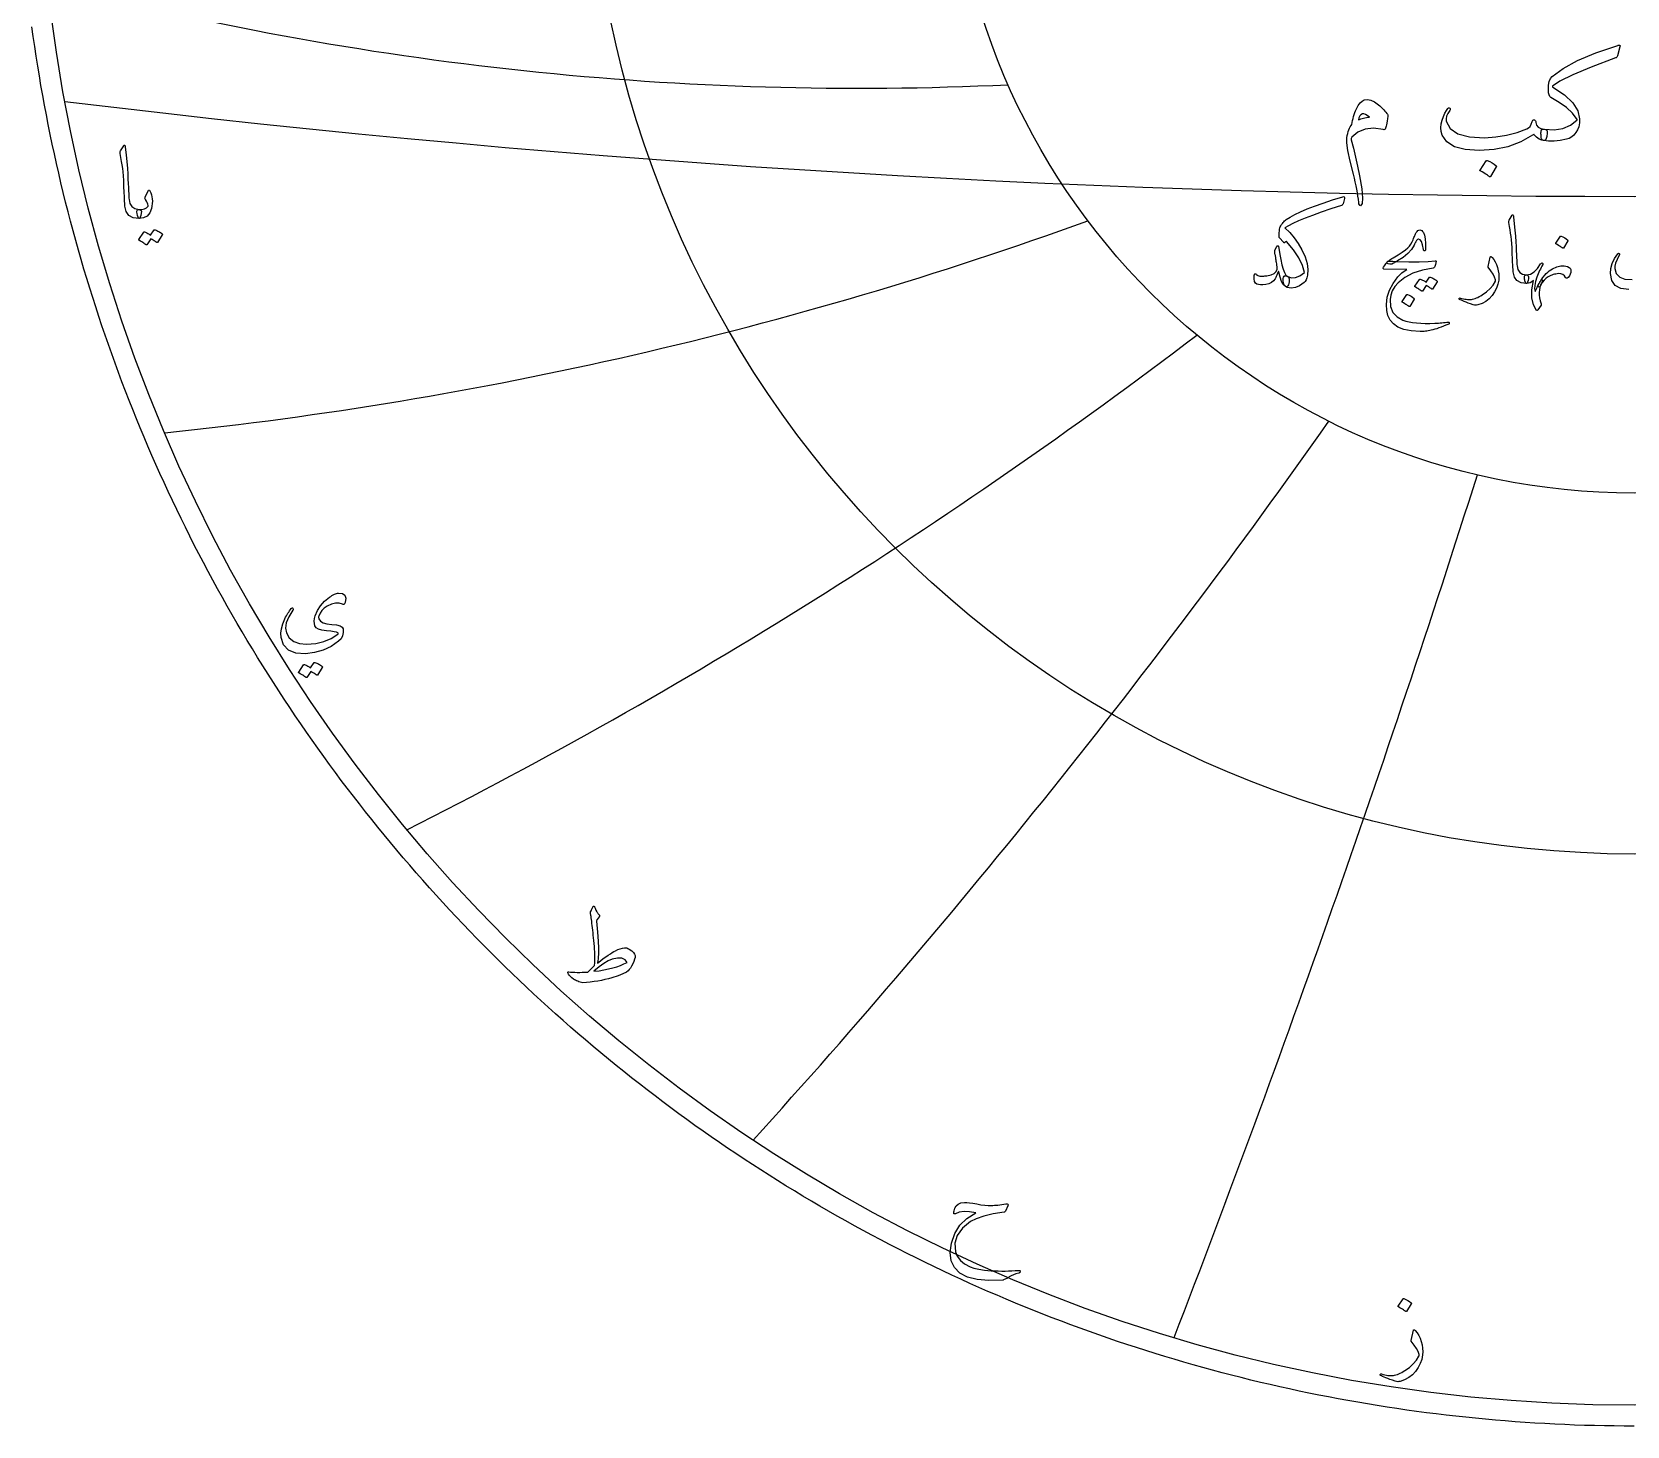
# Model space of a CAD drawing. Header units: millimetres. Extents: x -40.9 to 40.9, y -40.9 to 41.9.
# Drawn here: x -40.48 to -0.18, y -40.85 to -5.63 of the extents above; entities that cross this region are included whole.
import ezdxf

# ---------------------------------------------------------------- set-up
doc = ezdxf.new("R2010")
doc.units = ezdxf.units.MM
for name, color, linetype in [('CUT_OUTER', 1, 'Continuous'), ('ENGRAVE', 7, 'Continuous'), ('ENGRAVE_FINE', 8, 'Continuous'), ('TEXT', 5, 'Continuous')]:
    doc.layers.add(name, color=color, linetype=linetype)

msp = doc.modelspace()

# ---------------------------------------------------------------- linework, layer by layer
at = {"layer": 'CUT_OUTER'}
msp.add_lwpolyline([(0, -40.85), (-0.2507, -40.8492), (-0.5013, -40.8469), (-0.7519, -40.8431), (-1.0025, -40.8377), (-1.2531, -40.8308), (-1.5036, -40.8223), (-1.754, -40.8123), (-2.0044, -40.8008), (-2.2547, -40.7877), (-2.505, -40.7731), (-2.7551, -40.757), (-3.0051, -40.7393), (-3.255, -40.7201), (-3.5048, -40.6994), (-3.7545, -40.6771), (-4.004, -40.6533), (-4.2534, -40.628), (-4.5026, -40.6011), (-4.7516, -40.5727), (-5.0005, -40.5428), (-5.2491, -40.5113), (-5.4976, -40.4784), (-5.7459, -40.4439), (-5.9939, -40.4079), (-6.2418, -40.3703), (-6.4894, -40.3313), (-6.7367, -40.2907), (-6.9838, -40.2486), (-7.2306, -40.205), (-7.4772, -40.1599), (-7.7235, -40.1132), (-7.9694, -40.0651), (-8.2151, -40.0154), (-8.4605, -39.9643), (-8.7056, -39.9116), (-8.9503, -39.8574), (-9.1947, -39.8018), (-9.4387, -39.7446), (-9.6824, -39.6859), (-9.9257, -39.6258), (-10.1687, -39.5641), (-10.4113, -39.501), (-10.6534, -39.4364), (-10.8952, -39.3703), (-11.1366, -39.3027), (-11.3775, -39.2336), (-11.618, -39.163), (-11.8581, -39.091), (-12.0978, -39.0175), (-12.3369, -38.9426), (-12.5757, -38.8661), (-12.8139, -38.7882), (-13.0517, -38.7089), (-13.2889, -38.6281), (-13.5257, -38.5458), (-13.762, -38.4621), (-13.9977, -38.3769), (-14.2329, -38.2903), (-14.4676, -38.2022), (-14.7017, -38.1128), (-14.9353, -38.0218), (-15.1683, -37.9295), (-15.4008, -37.8357), (-15.6326, -37.7405), (-15.8639, -37.6438), (-16.0946, -37.5458), (-16.3246, -37.4463), (-16.5541, -37.3455), (-16.7829, -37.2432), (-17.0111, -37.1395), (-17.2387, -37.0344), (-17.4656, -36.928), (-17.6919, -36.8201), (-17.9175, -36.7109), (-18.1424, -36.6002), (-18.3666, -36.4882), (-18.5902, -36.3748), (-18.813, -36.2601), (-19.0351, -36.144), (-19.2566, -36.0265), (-19.4772, -35.9076), (-19.6972, -35.7875), (-19.9164, -35.6659), (-20.1349, -35.5431), (-20.3526, -35.4188), (-20.5695, -35.2933), (-20.7857, -35.1664), (-21.0011, -35.0382), (-21.2157, -34.9087), (-21.4295, -34.7779), (-21.6425, -34.6457), (-21.8547, -34.5123), (-22.066, -34.3775), (-22.2765, -34.2415), (-22.4862, -34.1041), (-22.695, -33.9655), (-22.903, -33.8256), (-23.1101, -33.6845), (-23.3164, -33.542), (-23.5218, -33.3983), (-23.7263, -33.2534), (-23.9298, -33.1072), (-24.1325, -32.9597), (-24.3343, -32.811), (-24.5352, -32.6611), (-24.7351, -32.5099), (-24.9341, -32.3576), (-25.1322, -32.204), (-25.3293, -32.0491), (-25.5255, -31.8931), (-25.7207, -31.7359), (-25.915, -31.5775), (-26.1082, -31.4179), (-26.3005, -31.2571), (-26.4918, -31.0951), (-26.6821, -30.932), (-26.8714, -30.7677), (-27.0597, -30.6022), (-27.2469, -30.4356), (-27.4332, -30.2679), (-27.6184, -30.099), (-27.8026, -29.9289), (-27.9857, -29.7578), (-28.1677, -29.5855), (-28.3487, -29.4121), (-28.5287, -29.2376), (-28.7075, -29.062), (-28.8853, -28.8853), (-29.062, -28.7075), (-29.2376, -28.5287), (-29.4121, -28.3487), (-29.5855, -28.1677), (-29.7578, -27.9857), (-29.9289, -27.8026), (-30.099, -27.6184), (-30.2679, -27.4332), (-30.4356, -27.2469), (-30.6022, -27.0597), (-30.7677, -26.8714), (-30.932, -26.6821), (-31.0951, -26.4918), (-31.2571, -26.3005), (-31.4179, -26.1082), (-31.5775, -25.915), (-31.7359, -25.7207), (-31.8931, -25.5255), (-32.0491, -25.3293), (-32.204, -25.1322), (-32.3576, -24.9341), (-32.5099, -24.7351), (-32.6611, -24.5352), (-32.811, -24.3343), (-32.9597, -24.1325), (-33.1072, -23.9298), (-33.2534, -23.7263), (-33.3983, -23.5218), (-33.542, -23.3164), (-33.6845, -23.1101), (-33.8256, -22.903), (-33.9655, -22.695), (-34.1041, -22.4862), (-34.2415, -22.2765), (-34.3775, -22.066), (-34.5123, -21.8547), (-34.6457, -21.6425), (-34.7779, -21.4295), (-34.9087, -21.2157), (-35.0382, -21.0011), (-35.1664, -20.7857), (-35.2933, -20.5695), (-35.4188, -20.3526), (-35.5431, -20.1349), (-35.6659, -19.9164), (-35.7875, -19.6972), (-35.9076, -19.4772), (-36.0265, -19.2566), (-36.144, -19.0351), (-36.2601, -18.813), (-36.3748, -18.5902), (-36.4882, -18.3666), (-36.6002, -18.1424), (-36.7109, -17.9175), (-36.8201, -17.6919), (-36.928, -17.4656), (-37.0344, -17.2387), (-37.1395, -17.0111), (-37.2432, -16.7829), (-37.3455, -16.5541), (-37.4463, -16.3246), (-37.5458, -16.0946), (-37.6438, -15.8639), (-37.7405, -15.6326), (-37.8357, -15.4008), (-37.9295, -15.1683), (-38.0218, -14.9353), (-38.1128, -14.7017), (-38.2022, -14.4676), (-38.2903, -14.2329), (-38.3769, -13.9977), (-38.4621, -13.762), (-38.5458, -13.5257), (-38.6281, -13.2889), (-38.7089, -13.0517), (-38.7882, -12.8139), (-38.8661, -12.5757), (-38.9426, -12.3369), (-39.0175, -12.0978), (-39.091, -11.8581), (-39.163, -11.618), (-39.2336, -11.3775), (-39.3027, -11.1366), (-39.3703, -10.8952), (-39.4364, -10.6534), (-39.501, -10.4113), (-39.5641, -10.1687), (-39.6258, -9.9257), (-39.6859, -9.6824), (-39.7446, -9.4387), (-39.8018, -9.1947), (-39.8574, -8.9503), (-39.9116, -8.7056), (-39.9643, -8.4605), (-40.0154, -8.2151), (-40.0651, -7.9694), (-40.1132, -7.7235), (-40.1599, -7.4772), (-40.205, -7.2306), (-40.2486, -6.9838), (-40.2907, -6.7367), (-40.3313, -6.4894), (-40.3703, -6.2418), (-40.4079, -5.9939), (-40.4439, -5.7459), (-40.4784, -5.4976)], dxfattribs=at)
at = {"layer": 'ENGRAVE'}
for radius in [40.325, 26.3963, 17.2788]:
    msp.add_circle((0, 0), radius, dxfattribs=at)
for centre, radius, start, end in [((-19.597, 73.1369), 80.1861, 255.195978, 272.703358), ((-47.2567, 81.851), 98.1303, 275.929051, 289.934955), ((-89.011, 89.011), 128.6184, 296.807659, 307.312087), ((-163.3965, 94.337), 190.5116, 317.803106, 324.806058), ((-364.3201, 97.6193), 378.0945, 338.880443, 342.381919)]:
    msp.add_arc(centre, radius, start, end, dxfattribs=at)
at = {"layer": 'ENGRAVE_FINE'}
msp.add_arc((0, 319.0151), 328.7969, 263.074945, 276.925055, dxfattribs=at)
at = {"layer": 'TEXT'}
for points in [[(-2.2674, -8.082), (-2.0209, -8.0968), (-1.802, -8.0645), (-1.6105, -7.985), (-1.4467, -7.8585), (-1.4427, -7.8535), (-1.4403, -7.8481), (-1.4395, -7.8423), (-1.4403, -7.8361), (-1.5563, -7.683), (-1.7062, -7.5399), (-1.89, -7.4068), (-2.1077, -7.2836), (-2.1317, -7.2605), (-2.1493, -7.2198), (-2.1604, -7.1615), (-2.1652, -7.0856), (-2.1628, -6.9749), (-2.1461, -6.882), (-2.1149, -6.8072), (-2.0694, -6.7503), (-1.7946, -6.5481), (-1.4267, -6.3503), (-0.9658, -6.1569), (-0.412, -5.9679), (-0.4058, -5.9651), (-0.4, -5.9631), (-0.3946, -5.9619), (-0.3896, -5.9615), (-0.385, -5.9615), (-0.3808, -5.9615), (-0.377, -5.9615), (-0.3736, -5.9615), (-0.3653, -5.9627), (-0.3593, -5.9663), (-0.3557, -5.9723), (-0.3545, -5.9807), (-0.3546, -5.9824), (-0.3549, -5.9843), (-0.3554, -5.9864), (-0.3561, -5.9886), (-0.357, -5.9913), (-0.3581, -5.9946), (-0.3594, -5.9985), (-0.3609, -6.003), (-0.4215, -6.2298), (-0.4291, -6.2499), (-0.4391, -6.2657), (-0.4515, -6.2771), (-0.4663, -6.2841), (-1.0808, -6.513), (-1.5513, -6.708), (-1.8776, -6.8691), (-2.0598, -6.9962), (-2.0642, -7.0024), (-2.0646, -7.0082), (-2.061, -7.0136), (-2.0535, -7.0186), (-1.7584, -7.2196), (-1.5473, -7.4202), (-1.4199, -7.6204), (-1.3764, -7.8201), (-1.3822, -7.9271), (-1.3996, -8.0213), (-1.4285, -8.1028), (-1.469, -8.1714), (-1.5209, -8.2321), (-1.5776, -8.28), (-1.6391, -8.3151), (-1.7054, -8.3375), (-1.8678, -8.3708), (-2.0199, -8.3878), (-2.1616, -8.3884), (-2.293, -8.3726), (-2.3117, -8.364), (-2.3265, -8.3479), (-2.3373, -8.3241), (-2.3441, -8.2928), (-2.3483, -8.2569), (-2.3513, -8.2257), (-2.353, -8.1994), (-2.3536, -8.1778), (-2.3516, -8.1473), (-2.3457, -8.1227), (-2.3357, -8.1042), (-2.3217, -8.0916), (-2.3111, -8.085), (-2.2986, -8.0812), (-2.284, -8.0802), (-2.2674, -8.082)], [(-7.1312, -7.9671), (-7.1225, -7.9161), (-7.1124, -7.8653), (-7.101, -7.8147), (-7.0881, -7.7643), (-7.0734, -7.7145), (-7.0565, -7.6657), (-7.0375, -7.6179), (-7.0162, -7.5711), (-6.9691, -7.4862), (-6.9204, -7.4202), (-6.8701, -7.3729), (-6.8182, -7.3443), (-6.7392, -7.3305), (-6.6522, -7.3467), (-6.5572, -7.3928), (-6.4542, -7.4689), (-6.4258, -7.4932), (-6.3983, -7.5184), (-6.3715, -7.5443), (-6.3456, -7.5711), (-6.3202, -7.5986), (-6.2953, -7.6269), (-6.2707, -7.6561), (-6.2466, -7.686), (-6.2342, -7.7034), (-6.2258, -7.7203), (-6.2214, -7.7369), (-6.221, -7.7531), (-6.2318, -7.8183), (-6.2418, -7.8764), (-6.251, -7.9276), (-6.2594, -7.9718), (-6.2667, -8.0085), (-6.2729, -8.0369), (-6.2779, -8.0572), (-6.2817, -8.0692), (-6.2911, -8.084), (-6.3033, -8.0932), (-6.3182, -8.0968), (-6.336, -8.0948), (-6.5833, -8.0601), (-6.7983, -8.0804), (-6.9809, -8.1559), (-7.1312, -8.2864), (-7.1418, -8.3024), (-7.148, -8.3183), (-7.1498, -8.3343), (-7.1472, -8.3503), (-7.0909, -8.5654), (-7.037, -8.7894), (-6.9855, -9.0221), (-6.9364, -9.2636), (-6.8809, -9.5886), (-6.8581, -9.8225), (-6.8681, -9.9654), (-6.9108, -10.0173), (-6.9282, -10.0133), (-6.942, -9.9981), (-6.9522, -9.9718), (-6.9587, -9.9343), (-6.9665, -9.856), (-6.9771, -9.7746), (-6.9905, -9.69), (-7.0066, -9.6021), (-7.0252, -9.5113), (-7.0458, -9.4177), (-7.0683, -9.3213), (-7.0929, -9.2221), (-7.1749, -8.8894), (-7.2294, -8.6257), (-7.2563, -8.4311), (-7.2557, -8.3056), (-7.2467, -8.2472), (-7.2354, -8.1934), (-7.2219, -8.1442), (-7.2062, -8.0996), (-7.189, -8.0596), (-7.1707, -8.0241), (-7.1515, -7.9933), (-7.1312, -7.9671)], [(-4.7041, -7.5583), (-4.6927, -7.5459), (-4.6809, -7.5407), (-4.6688, -7.5427), (-4.6562, -7.5519), (-4.6466, -7.5639), (-4.6434, -7.5774), (-4.6466, -7.5926), (-4.6562, -7.6094), (-4.7049, -7.6848), (-4.736, -7.7547), (-4.7496, -7.8189), (-4.7456, -7.8776), (-4.6456, -8.0704), (-4.451, -8.205), (-4.1618, -8.2812), (-3.778, -8.2992), (-3.4931, -8.2782), (-3.2199, -8.2345), (-2.9582, -8.168), (-2.7081, -8.0788), (-2.664, -8.0527), (-2.6275, -8.0126), (-2.5986, -7.9585), (-2.5772, -7.8904), (-2.57, -7.871), (-2.558, -7.8577), (-2.5413, -7.8503), (-2.5197, -7.8489), (-2.5043, -7.8555), (-2.4934, -7.8688), (-2.4868, -7.889), (-2.4846, -7.916), (-2.4696, -7.9826), (-2.4279, -8.0325), (-2.3594, -8.0657), (-2.2642, -8.082), (-2.2299, -8.0896), (-2.2067, -8.1092), (-2.1948, -8.1407), (-2.194, -8.1842), (-2.2055, -8.2652), (-2.2211, -8.3231), (-2.2407, -8.3579), (-2.2642, -8.3694), (-2.3343, -8.3603), (-2.4008, -8.3327), (-2.4636, -8.2868), (-2.5229, -8.2225), (-2.5279, -8.2199), (-2.5365, -8.2217), (-2.5487, -8.2279), (-2.5644, -8.2385), (-2.8622, -8.4062), (-3.1872, -8.5259), (-3.5393, -8.5978), (-3.9185, -8.6217), (-4.269, -8.5978), (-4.5412, -8.5259), (-4.7352, -8.4062), (-4.851, -8.2385), (-4.8773, -8.1449), (-4.8861, -8.0493), (-4.8773, -7.9517), (-4.851, -7.8521), (-4.8155, -7.7595), (-4.7791, -7.6796), (-4.742, -7.6126), (-4.7041, -7.5583)], [(-6.9651, -7.8489), (-6.9356, -7.8366), (-6.9045, -7.8253), (-6.8717, -7.8151), (-6.8374, -7.8058), (-6.8017, -7.7975), (-6.7647, -7.7902), (-6.7266, -7.7839), (-6.6873, -7.7786), (-6.7426, -7.7365), (-6.7903, -7.7092), (-6.8304, -7.6966), (-6.8629, -7.6988), (-6.9017, -7.7178), (-6.9316, -7.7491), (-6.9528, -7.7928), (-6.9651, -7.8489)], [(-38.1572, -8.502), (-38.1522, -8.4944), (-38.1476, -8.4892), (-38.1433, -8.4867), (-38.1393, -8.4867), (-38.1332, -8.49), (-38.1278, -8.5001), (-38.123, -8.5169), (-38.1189, -8.5403), (-38.0978, -8.7312), (-38.0805, -8.9076), (-38.0671, -9.0697), (-38.0575, -9.2174), (-38.0514, -9.3437), (-38.0457, -9.4569), (-38.0405, -9.557), (-38.0358, -9.644), (-38.0318, -9.718), (-38.0285, -9.7788), (-38.026, -9.8265), (-38.0243, -9.8612), (-38.0017, -9.965), (-37.9515, -10.0413), (-37.8739, -10.0902), (-37.7688, -10.1116), (-37.7396, -10.1192), (-37.7209, -10.1371), (-37.7128, -10.1652), (-37.7152, -10.2035), (-37.7272, -10.2639), (-37.7401, -10.307), (-37.754, -10.3329), (-37.7688, -10.3415), (-37.9167, -10.322), (-38.0256, -10.2636), (-38.0955, -10.1662), (-38.1265, -10.0298), (-38.1314, -9.9646), (-38.1358, -9.8992), (-38.1397, -9.8337), (-38.1431, -9.7679), (-38.1462, -9.7021), (-38.1492, -9.6361), (-38.152, -9.5699), (-38.1546, -9.5035), (-38.1594, -9.377), (-38.1661, -9.263), (-38.1747, -9.1617), (-38.1853, -9.073), (-38.1977, -8.9878), (-38.2121, -8.8971), (-38.2284, -8.8007), (-38.2466, -8.6987), (-38.249, -8.6804), (-38.2485, -8.6636), (-38.2452, -8.6484), (-38.2389, -8.6349)], [(-3.7365, -8.8836), (-3.7325, -8.8796), (-3.7269, -8.8772), (-3.7197, -8.8764), (-3.7109, -8.8772), (-3.6488, -8.9024), (-3.5903, -8.9331), (-3.5355, -8.9694), (-3.4842, -9.0113), (-3.4792, -9.0177), (-3.477, -9.0241), (-3.4776, -9.0305), (-3.481, -9.0369), (-3.6311, -9.2796), (-3.6367, -9.2854), (-3.6438, -9.2868), (-3.6526, -9.2838), (-3.663, -9.2764), (-3.672, -9.27), (-3.6862, -9.2604), (-3.7055, -9.2477), (-3.7301, -9.2317), (-3.7602, -9.2125), (-3.7963, -9.1902), (-3.8384, -9.1646), (-3.8865, -9.1359), (-3.8929, -9.1311), (-3.8961, -9.1263), (-3.8961, -9.1215), (-3.8929, -9.1167)], [(-37.6156, -9.8024), (-37.544, -9.644), (-37.5335, -9.6266), (-37.5223, -9.6204), (-37.5105, -9.6254), (-37.498, -9.6415), (-37.475, -9.6898), (-37.4572, -9.7402), (-37.4444, -9.7926), (-37.4367, -9.8471), (-37.4343, -9.9041), (-37.4374, -9.9637), (-37.4458, -10.0261), (-37.4597, -10.0911), (-37.502, -10.2007), (-37.5677, -10.2789), (-37.6566, -10.3259), (-37.7688, -10.3415), (-37.7818, -10.3334), (-37.795, -10.3089), (-37.8086, -10.2682), (-37.8225, -10.2112), (-37.8265, -10.1807), (-37.8257, -10.1556), (-37.8201, -10.136), (-37.8097, -10.1218), (-37.8014, -10.1164), (-37.7918, -10.1128), (-37.781, -10.1113), (-37.7688, -10.1116), (-37.6981, -10.1093), (-37.6366, -10.095), (-37.5844, -10.0685), (-37.5415, -10.0298), (-37.5396, -10.0268), (-37.5389, -10.0228), (-37.5396, -10.0178), (-37.5415, -10.0119), (-37.5515, -9.9758), (-37.5664, -9.9391), (-37.586, -9.9018), (-37.6104, -9.8638), (-37.6184, -9.8494), (-37.6219, -9.8344), (-37.621, -9.8187), (-37.6156, -9.8024)], [(-7.3627, -9.789), (-7.3385, -9.7846), (-7.3232, -9.7908), (-7.3169, -9.8074), (-7.3196, -9.8345), (-7.346, -9.9399), (-7.354, -9.9668), (-7.3639, -9.9878), (-7.3756, -10.0027), (-7.3891, -10.0117), (-7.6588, -10.1001), (-7.9028, -10.1833), (-8.1211, -10.2612), (-8.3136, -10.3339), (-8.4801, -10.4016), (-8.6202, -10.4647), (-8.734, -10.5232), (-8.8214, -10.577), (-8.6986, -10.6967), (-8.5867, -10.8285), (-8.4855, -10.9722), (-8.395, -11.1279), (-8.3124, -11.3093), (-8.2609, -11.4776), (-8.2406, -11.6326), (-8.2513, -11.7746), (-8.2675, -11.8383), (-8.2873, -11.8907), (-8.3106, -11.9317), (-8.3376, -11.9614), (-8.4495, -12.038), (-8.5579, -12.0835), (-8.6627, -12.0979), (-8.7639, -12.0811), (-8.8073, -12.0587), (-8.8393, -12.0225), (-8.86, -11.9725), (-8.8693, -11.9087), (-8.8688, -11.8578), (-8.8603, -11.8201), (-8.8437, -11.7955), (-8.819, -11.7841), (-8.8066, -11.7847), (-8.7908, -11.7889), (-8.7718, -11.7967), (-8.7495, -11.8081), (-8.6576, -11.8395), (-8.5567, -11.8332), (-8.4468, -11.7892), (-8.328, -11.7075), (-8.3804, -11.5265), (-8.4729, -11.3356), (-8.6055, -11.1349), (-8.7783, -10.9243), (-8.7832, -10.9208), (-8.7884, -10.9201), (-8.794, -10.922), (-8.7998, -10.9267), (-8.8262, -10.9482), (-8.8323, -10.9526), (-8.8387, -10.9536), (-8.8455, -10.9514), (-8.8525, -10.9458), (-8.9675, -10.8165), (-8.9702, -10.8066), (-8.9711, -10.7842), (-8.9702, -10.7491), (-8.9675, -10.7015), (-8.963, -10.6509), (-8.9567, -10.6093), (-8.9486, -10.5767), (-8.9387, -10.553), (-8.9218, -10.5229), (-8.9043, -10.4949), (-8.8864, -10.469), (-8.8681, -10.4452), (-8.8493, -10.4234), (-8.8301, -10.4033), (-8.8104, -10.3851), (-8.7902, -10.3686), (-8.6925, -10.3051), (-8.5717, -10.239), (-8.4278, -10.1703), (-8.2609, -10.0991), (-8.0709, -10.0254), (-7.8579, -9.9491), (-7.6219, -9.8703), (-7.3627, -9.789)], [(-3.0826, -10.2584), (-3.0779, -10.2512), (-3.0736, -10.2464), (-3.0695, -10.2441), (-3.0658, -10.2441), (-3.0601, -10.2472), (-3.055, -10.2566), (-3.0505, -10.2723), (-3.0466, -10.2943), (-3.0269, -10.4732), (-3.0107, -10.6387), (-2.9981, -10.7906), (-2.9892, -10.9291), (-2.9834, -11.0475), (-2.9781, -11.1536), (-2.9732, -11.2475), (-2.9688, -11.3291), (-2.965, -11.3984), (-2.9619, -11.4554), (-2.9596, -11.5002), (-2.958, -11.5326), (-2.9368, -11.63), (-2.8898, -11.7015), (-2.817, -11.7473), (-2.7185, -11.7674), (-2.6911, -11.7746), (-2.6736, -11.7913), (-2.666, -11.8177), (-2.6682, -11.8536), (-2.6794, -11.9102), (-2.6916, -11.9506), (-2.7046, -11.9749), (-2.7185, -11.9829), (-2.8571, -11.9647), (-2.9592, -11.9099), (-3.0248, -11.8186), (-3.0538, -11.6907), (-3.0584, -11.6296), (-3.0625, -11.5683), (-3.0662, -11.5068), (-3.0694, -11.4452), (-3.0723, -11.3835), (-3.0751, -11.3216), (-3.0777, -11.2595), (-3.0802, -11.1973), (-3.0847, -11.0787), (-3.091, -10.9719), (-3.099, -10.8769), (-3.1089, -10.7937), (-3.1206, -10.7139), (-3.1341, -10.6288), (-3.1493, -10.5384), (-3.1664, -10.4428), (-3.1686, -10.4256), (-3.1682, -10.4099), (-3.1651, -10.3957), (-3.1592, -10.383)], [(-37.3882, -10.6302), (-37.385, -10.627), (-37.3805, -10.6251), (-37.3748, -10.6245), (-37.3677, -10.6251), (-37.3426, -10.6345), (-37.3182, -10.6449), (-37.2947, -10.6562), (-37.2719, -10.6685), (-37.2498, -10.6819), (-37.2282, -10.6966), (-37.207, -10.7126), (-37.1863, -10.7298), (-37.1824, -10.7351), (-37.1806, -10.7407), (-37.1811, -10.7466), (-37.1838, -10.7528), (-37.3064, -10.947), (-37.3098, -10.9496), (-37.3147, -10.9496), (-37.3213, -10.947), (-37.3294, -10.9419), (-37.335, -10.9372), (-37.3441, -10.9307), (-37.3567, -10.9225), (-37.3728, -10.9125), (-37.3926, -10.9006), (-37.4163, -10.8866), (-37.4437, -10.8706), (-37.475, -10.8525), (-37.5721, -11.0032), (-37.5766, -11.0078), (-37.5823, -11.009), (-37.5894, -11.0066), (-37.5977, -11.0007), (-37.6049, -10.9955), (-37.6162, -10.9879), (-37.6317, -10.9777), (-37.6513, -10.9649), (-37.6754, -10.9496), (-37.7043, -10.9317), (-37.738, -10.9112), (-37.7765, -10.8882), (-37.7805, -10.8844), (-37.7823, -10.8806), (-37.7818, -10.8767), (-37.7791, -10.8729), (-37.6539, -10.6864), (-37.6507, -10.6832), (-37.6462, -10.6813), (-37.6405, -10.6807), (-37.6334, -10.6813), (-37.612, -10.6882), (-37.5913, -10.6963), (-37.5712, -10.7055), (-37.5517, -10.7158), (-37.5328, -10.727), (-37.5146, -10.7391), (-37.4971, -10.752), (-37.4802, -10.7656)], [(-6.261, -11.4656), (-6.2467, -11.4489), (-6.2304, -11.4323), (-6.212, -11.416), (-6.1915, -11.3997), (-6.1689, -11.3835), (-6.1442, -11.3671), (-6.1174, -11.3505), (-6.0885, -11.3338), (-5.9604, -11.2581), (-5.8562, -11.1913), (-5.7759, -11.1336), (-5.7196, -11.0848), (-5.6761, -11.0367), (-5.6388, -10.986), (-5.6078, -10.9325), (-5.5831, -10.8764), (-5.5724, -10.8483), (-5.5619, -10.8216), (-5.5515, -10.7962), (-5.5412, -10.7722), (-5.5313, -10.7498), (-5.5217, -10.7294), (-5.5127, -10.7109), (-5.5041, -10.6943), (-5.4851, -10.666), (-5.464, -10.6458), (-5.4408, -10.6337), (-5.4155, -10.6297), (-5.3908, -10.6337), (-5.367, -10.6458), (-5.3441, -10.666), (-5.322, -10.6943), (-5.2947, -10.759), (-5.2771, -10.8524), (-5.2695, -10.9746), (-5.2717, -11.1255), (-5.2732, -11.1391), (-5.2777, -11.1488), (-5.2852, -11.1547), (-5.2957, -11.1566), (-5.3065, -11.1545), (-5.3149, -11.1482), (-5.3209, -11.1377), (-5.3244, -11.1231), (-5.3429, -11.0078), (-5.3694, -10.9255), (-5.4039, -10.8761), (-5.4466, -10.8596), (-5.4575, -10.8616), (-5.4688, -10.8674), (-5.4803, -10.8771), (-5.4921, -10.8907), (-5.4973, -10.8989), (-5.5035, -10.909), (-5.5105, -10.9211), (-5.5185, -10.9351), (-5.5273, -10.951), (-5.537, -10.9689), (-5.5476, -10.9887), (-5.5592, -11.0105), (-5.6277, -11.1228), (-5.7208, -11.2273), (-5.8385, -11.324), (-5.9807, -11.4129), (-5.9822, -11.4138), (-5.9867, -11.4165), (-5.9942, -11.421), (-6.0047, -11.4273), (-6.0181, -11.4353), (-6.0346, -11.4452), (-6.0541, -11.4569), (-6.0765, -11.4704), (-6.124, -11.4916), (-6.1705, -11.4979), (-6.2162, -11.4892), (-6.261, -11.4656)], [(-1.8634, -10.7901), (-1.8604, -10.7872), (-1.8562, -10.7854), (-1.8509, -10.7848), (-1.8443, -10.7854), (-1.7977, -10.8042), (-1.7539, -10.8273), (-1.7127, -10.8545), (-1.6742, -10.886), (-1.6705, -10.8907), (-1.6688, -10.8955), (-1.6693, -10.9003), (-1.6718, -10.9051), (-1.7844, -11.0871), (-1.7886, -11.0915), (-1.794, -11.0925), (-1.8006, -11.0903), (-1.8083, -11.0848), (-1.8151, -11.08), (-1.8257, -11.0728), (-1.8402, -11.0632), (-1.8586, -11.0512), (-1.8812, -11.0368), (-1.9083, -11.0201), (-1.9399, -11.0009), (-1.976, -10.9794), (-1.9808, -10.9758), (-1.9832, -10.9722), (-1.9832, -10.9686), (-1.9808, -10.965)], [(-8.8166, -12.0524), (-8.8631, -12.0039), (-8.9046, -11.9278), (-8.941, -11.8243), (-8.9723, -11.6931), (-8.9766, -11.6788), (-8.9825, -11.6764), (-8.9898, -11.6859), (-8.9986, -11.7075), (-9.006, -11.7278), (-9.0139, -11.7479), (-9.0222, -11.7679), (-9.031, -11.7877), (-9.04, -11.8074), (-9.0492, -11.827), (-9.0586, -11.8463), (-9.0681, -11.8656), (-9.1079, -11.9183), (-9.1603, -11.959), (-9.2253, -11.9877), (-9.3028, -12.0045), (-9.3783, -12.0123), (-9.4417, -12.0141), (-9.4932, -12.0099), (-9.5327, -11.9997), (-9.5681, -11.9749), (-9.5902, -11.929), (-9.5992, -11.8623), (-9.595, -11.7746), (-9.5917, -11.7597), (-9.5866, -11.7488), (-9.5797, -11.7418), (-9.5711, -11.7386), (-9.5612, -11.7385), (-9.5531, -11.7404), (-9.5468, -11.7445), (-9.5423, -11.7506), (-9.5287, -11.7696), (-9.5094, -11.7835), (-9.4844, -11.7924), (-9.4537, -11.7961), (-9.4363, -11.797), (-9.4175, -11.7973), (-9.3973, -11.797), (-9.3759, -11.7961), (-9.3532, -11.7946), (-9.3295, -11.7925), (-9.3047, -11.7898), (-9.2789, -11.7865), (-9.1717, -11.7635), (-9.092, -11.7279), (-9.0399, -11.6797), (-9.0154, -11.6189), (-9.0167, -11.6058), (-9.0181, -11.5907), (-9.0197, -11.5735), (-9.0214, -11.5542), (-9.0235, -11.5326), (-9.0265, -11.5087), (-9.0301, -11.4823), (-9.0345, -11.4536), (-9.0392, -11.4243), (-9.0435, -11.3964), (-9.0476, -11.3699), (-9.0513, -11.3446), (-9.0551, -11.3208), (-9.0591, -11.2982), (-9.0634, -11.277), (-9.0681, -11.2572), (-9.0748, -11.219), (-9.0783, -11.1883), (-9.0784, -11.1651), (-9.0753, -11.1494), (-9.025, -11.0392), (-9.0209, -11.034), (-9.016, -11.0303), (-9.0101, -11.028), (-9.0034, -11.0273), (-8.9968, -11.0285), (-8.9914, -11.0321), (-8.9872, -11.038), (-8.9842, -11.0464), (-8.969, -11.1401), (-8.9495, -11.2488), (-8.9259, -11.3725), (-8.898, -11.5111), (-8.8699, -11.6204), (-8.8357, -11.7063), (-8.7956, -11.7689), (-8.7495, -11.8081), (-8.7328, -11.8219), (-8.7208, -11.8416), (-8.7136, -11.8674), (-8.7112, -11.8991), (-8.7137, -11.9413), (-8.7214, -11.9793), (-8.7341, -12.0132), (-8.7519, -12.0428), (-8.7649, -12.0569), (-8.7801, -12.0632), (-8.7973, -12.0617), (-8.8166, -12.0524)], [(-6.0023, -11.4249), (-5.6949, -11.4356), (-5.4292, -11.4368), (-5.2051, -11.4285), (-5.0227, -11.4105), (-5.017, -11.4098), (-5.0122, -11.4102), (-5.0081, -11.4116), (-5.0047, -11.4141), (-5.0022, -11.4175), (-5.0008, -11.4216), (-5.0004, -11.4264), (-5.0011, -11.4321), (-5.0058, -11.4539), (-5.0104, -11.474), (-5.0148, -11.4922), (-5.0191, -11.5087), (-5.0232, -11.5234), (-5.0271, -11.5362), (-5.031, -11.5473), (-5.0346, -11.5566), (-5.0424, -11.5714), (-5.0514, -11.5823), (-5.0616, -11.5894), (-5.073, -11.5925), (-5.3496, -11.6427), (-5.5903, -11.7213), (-5.7951, -11.8283), (-5.964, -11.9638), (-6.0493, -12.0612), (-6.1113, -12.1644), (-6.1499, -12.2732), (-6.1651, -12.3877), (-6.1505, -12.5675), (-6.0921, -12.7141), (-5.99, -12.8274), (-5.8442, -12.9075), (-5.7686, -12.9317), (-5.6855, -12.9518), (-5.5949, -12.9676), (-5.4969, -12.9793), (-5.3915, -12.987), (-5.2789, -12.9907), (-5.1592, -12.9906), (-5.0322, -12.9865), (-4.9871, -12.984), (-4.9427, -12.9811), (-4.8991, -12.978), (-4.8562, -12.9745), (-4.8143, -12.9708), (-4.7739, -12.9668), (-4.7347, -12.9624), (-4.6969, -12.9578), (-4.6854, -12.9572), (-4.6772, -12.9602), (-4.6722, -12.9668), (-4.6706, -12.9769), (-4.6715, -12.9888), (-4.6742, -12.9979), (-4.6786, -13.0043), (-4.6849, -13.0081), (-4.7526, -13.0367), (-4.8167, -13.0626), (-4.8771, -13.0858), (-4.934, -13.1063), (-4.9872, -13.1242), (-5.0364, -13.1398), (-5.0818, -13.153), (-5.1232, -13.1638), (-5.1622, -13.1717), (-5.2002, -13.1787), (-5.2371, -13.1849), (-5.2729, -13.1901), (-5.3079, -13.1941), (-5.3421, -13.1967), (-5.3756, -13.1977), (-5.4083, -13.1973), (-5.6316, -13.1799), (-5.8178, -13.1422), (-5.9669, -13.0841), (-6.0789, -13.0057), (-6.1611, -12.9076), (-6.2184, -12.7931), (-6.2509, -12.6621), (-6.2586, -12.5147), (-6.2351, -12.3317), (-6.1789, -12.1542), (-6.0901, -11.982), (-5.9687, -11.8153), (-5.9213, -11.7648), (-5.8675, -11.7165), (-5.8075, -11.6702), (-5.7412, -11.6261), (-6.3208, -11.6213), (-6.3348, -11.6153), (-6.3406, -11.6045), (-6.3383, -11.5889), (-6.328, -11.5686), (-6.3086, -11.5389), (-6.2909, -11.5123), (-6.275, -11.4886), (-6.261, -11.468), (-6.2487, -11.4505), (-6.2382, -11.4362), (-6.2295, -11.4253), (-6.2226, -11.4177), (-6.2071, -11.4163), (-6.1651, -11.4171), (-6.0969, -11.4199), (-6.0023, -11.4249)], [(-3.6335, -11.3147), (-3.6321, -11.3103), (-3.6305, -11.3069), (-3.6285, -11.3044), (-3.6263, -11.3027), (-3.6195, -11.3021), (-3.6113, -11.3051), (-3.6016, -11.3117), (-3.5903, -11.3219), (-3.5466, -11.3738), (-3.5089, -11.4338), (-3.4772, -11.502), (-3.4514, -11.5782), (-3.4314, -11.6602), (-3.4191, -11.741), (-3.4146, -11.8207), (-3.4179, -11.8991), (-3.4392, -12.0024), (-3.4742, -12.1015), (-3.523, -12.1964), (-3.5856, -12.2871), (-3.6604, -12.3693), (-3.746, -12.4362), (-3.8424, -12.4879), (-3.9496, -12.5242), (-3.9784, -12.5304), (-4.0071, -12.532), (-4.0358, -12.5292), (-4.0646, -12.5218), (-4.1308, -12.4987), (-4.1906, -12.4772), (-4.244, -12.4574), (-4.2909, -12.4392), (-4.3313, -12.4227), (-4.3649, -12.4078), (-4.3918, -12.3945), (-4.4119, -12.3829), (-4.4161, -12.3793), (-4.4191, -12.3757), (-4.4209, -12.3722), (-4.4215, -12.3686), (-4.421, -12.3639), (-4.4197, -12.3596), (-4.4174, -12.3555), (-4.4143, -12.3518), (-4.4102, -12.3489), (-4.4053, -12.3476), (-4.3995, -12.3478), (-4.3927, -12.3494), (-4.3517, -12.3604), (-4.3125, -12.3695), (-4.2751, -12.3766), (-4.2394, -12.3817), (-4.2053, -12.385), (-4.1724, -12.3862), (-4.1406, -12.3855), (-4.1101, -12.3829), (-4.0796, -12.3781), (-4.0481, -12.3707), (-4.0156, -12.3607), (-3.982, -12.3482), (-3.9473, -12.333), (-3.9116, -12.315), (-3.8748, -12.2941), (-3.837, -12.2704), (-3.7309, -12.194), (-3.64, -12.1111), (-3.5644, -12.0216), (-3.5041, -11.9255), (-3.5002, -11.9177), (-3.4981, -11.9087), (-3.4978, -11.8985), (-3.4993, -11.8871), (-3.5245, -11.8199), (-3.564, -11.7452), (-3.6179, -11.663), (-3.6862, -11.5734), (-3.6891, -11.5677), (-3.6909, -11.5626), (-3.6915, -11.5581), (-3.6909, -11.5542)], [(-2.3353, -11.9638), (-2.3616, -12.0204), (-2.3808, -12.0799), (-2.3928, -12.1425), (-2.3976, -12.2081), (-2.3955, -12.2763), (-2.3868, -12.347), (-2.3715, -12.4201), (-2.3497, -12.4955), (-2.347, -12.5055), (-2.3461, -12.5141), (-2.347, -12.5211), (-2.3497, -12.5266), (-2.4359, -12.6488), (-2.4438, -12.6576), (-2.4508, -12.6626), (-2.457, -12.6636), (-2.4622, -12.6608), (-2.5443, -12.5202), (-2.5844, -12.3476), (-2.5826, -12.143), (-2.5389, -11.9063), (-2.5806, -11.9398), (-2.6245, -11.9638), (-2.6705, -11.9781), (-2.7185, -11.9829), (-2.7288, -11.9798), (-2.7383, -11.9704), (-2.7468, -11.9546), (-2.7544, -11.9326), (-2.7588, -11.9194), (-2.7622, -11.906), (-2.7648, -11.8924), (-2.7664, -11.8787), (-2.7676, -11.8651), (-2.7688, -11.8515), (-2.77, -11.8381), (-2.7712, -11.8249), (-2.7697, -11.8006), (-2.7604, -11.7829), (-2.7434, -11.7719), (-2.7185, -11.7674), (-2.6208, -11.7455), (-2.5287, -11.6919), (-2.4423, -11.6066), (-2.3616, -11.4895), (-2.3507, -11.4747), (-2.3395, -11.4662), (-2.3279, -11.4639), (-2.3161, -11.468), (-2.3074, -11.4756), (-2.3029, -11.4841), (-2.3026, -11.4936), (-2.3065, -11.5039), (-2.3277, -11.5413), (-2.3482, -11.5794), (-2.3678, -11.618), (-2.3868, -11.6572), (-2.405, -11.697), (-2.4224, -11.7374), (-2.4391, -11.7785), (-2.455, -11.8201), (-2.4904, -11.9334), (-2.5101, -12.0314), (-2.5143, -12.1142), (-2.5029, -12.1817), (-2.5019, -12.1838), (-2.5011, -12.1853), (-2.5007, -12.1862), (-2.5005, -12.1865), (-2.5004, -12.1862), (-2.4999, -12.1853), (-2.4992, -12.1838), (-2.4982, -12.1817), (-2.4836, -12.1474), (-2.4685, -12.1138), (-2.453, -12.0809), (-2.4371, -12.0488), (-2.4205, -12.0173), (-2.4032, -11.9862), (-2.3852, -11.9556), (-2.3664, -11.9255), (-2.3528, -11.9045), (-2.3407, -11.8919), (-2.33, -11.8877), (-2.3209, -11.8919), (-2.3164, -11.9009), (-2.3173, -11.9159), (-2.3236, -11.9368), (-2.3353, -11.9638)], [(-1.7317, -11.8344), (-1.7627, -11.7859), (-1.803, -11.753), (-1.8525, -11.7356), (-1.9113, -11.7338), (-1.9447, -11.7381), (-1.9778, -11.7437), (-2.0106, -11.7507), (-2.0431, -11.759), (-2.0753, -11.7689), (-2.1071, -11.7808), (-2.1387, -11.7947), (-2.17, -11.8105), (-2.2236, -11.8464), (-2.2742, -11.8967), (-2.3218, -11.9614), (-2.3664, -12.0404), (-2.3791, -12.0582), (-2.391, -12.0686), (-2.4019, -12.0714), (-2.4119, -12.0668), (-2.4203, -12.0575), (-2.4239, -12.0464), (-2.4227, -12.0335), (-2.4167, -12.0189), (-2.4076, -11.9996), (-2.3994, -11.9823), (-2.392, -11.9672), (-2.3856, -11.9542), (-2.3799, -11.9431), (-2.3748, -11.9338), (-2.3703, -11.9264), (-2.3664, -11.9207), (-2.3312, -11.8677), (-2.2952, -11.8189), (-2.2582, -11.7743), (-2.2203, -11.7338), (-2.1815, -11.6975), (-2.1419, -11.665), (-2.1013, -11.6364), (-2.0598, -11.6117), (-1.9534, -11.5633), (-1.8545, -11.538), (-1.763, -11.5358), (-1.679, -11.5566), (-1.6432, -11.5747), (-1.6173, -11.5979), (-1.6013, -11.6262), (-1.5952, -11.6596), (-1.5988, -11.7051), (-1.6119, -11.7482), (-1.6347, -11.7889), (-1.667, -11.8273), (-1.6881, -11.8439), (-1.706, -11.8506), (-1.7205, -11.8475), (-1.7317, -11.8344)], [(-5.1712, -11.8249), (-5.1682, -11.8219), (-5.164, -11.8201), (-5.1586, -11.8195), (-5.152, -11.8201), (-5.1284, -11.8289), (-5.1056, -11.8386), (-5.0835, -11.8493), (-5.0622, -11.8608), (-5.0414, -11.8734), (-5.0212, -11.8871), (-5.0013, -11.9021), (-4.9819, -11.9183), (-4.9782, -11.9232), (-4.9765, -11.9284), (-4.977, -11.934), (-4.9795, -11.9398), (-5.0945, -12.1219), (-5.0977, -12.1243), (-5.1023, -12.1243), (-5.1084, -12.1219), (-5.1161, -12.1171), (-5.1213, -12.1127), (-5.1298, -12.1066), (-5.1417, -12.0989), (-5.1568, -12.0895), (-5.1753, -12.0784), (-5.1975, -12.0653), (-5.2232, -12.0502), (-5.2526, -12.0332), (-5.3436, -12.1746), (-5.3478, -12.1789), (-5.3532, -12.1799), (-5.3598, -12.1777), (-5.3676, -12.1722), (-5.3743, -12.1674), (-5.3849, -12.1602), (-5.3994, -12.1506), (-5.4179, -12.1386), (-5.4405, -12.1243), (-5.4676, -12.1075), (-5.4991, -12.0883), (-5.5352, -12.0668), (-5.539, -12.0632), (-5.5406, -12.0596), (-5.5402, -12.056), (-5.5376, -12.0524), (-5.4202, -11.8776), (-5.4173, -11.8746), (-5.4131, -11.8728), (-5.4077, -11.8722), (-5.4011, -11.8728), (-5.381, -11.8793), (-5.3616, -11.8868), (-5.3427, -11.8954), (-5.3244, -11.9051), (-5.3068, -11.9156), (-5.2897, -11.927), (-5.2732, -11.939), (-5.2574, -11.9518)], [(-5.746, -12.2632), (-5.743, -12.2602), (-5.7388, -12.2584), (-5.7334, -12.2578), (-5.7268, -12.2584), (-5.6803, -12.2772), (-5.6364, -12.3003), (-5.5952, -12.3275), (-5.5568, -12.359), (-5.553, -12.3638), (-5.5514, -12.3686), (-5.5518, -12.3733), (-5.5544, -12.3781), (-5.667, -12.5602), (-5.6711, -12.5645), (-5.6765, -12.5656), (-5.6831, -12.5633), (-5.6909, -12.5578), (-5.6976, -12.553), (-5.7083, -12.5458), (-5.7228, -12.5362), (-5.7412, -12.5242), (-5.7638, -12.5099), (-5.7909, -12.4931), (-5.8225, -12.4739), (-5.8586, -12.4524), (-5.8634, -12.4488), (-5.8657, -12.4452), (-5.8657, -12.4416), (-5.8634, -12.438)], [(-32.632, -20.0867), (-32.7147, -20.0591), (-32.807, -20.058), (-32.9089, -20.0834), (-33.0204, -20.1353), (-33.0911, -20.1848), (-33.15, -20.2439), (-33.1971, -20.3125), (-33.2324, -20.3908), (-33.2359, -20.4064), (-33.2363, -20.4227), (-33.2334, -20.4396), (-33.2273, -20.4572), (-33.1868, -20.5118), (-33.1187, -20.553), (-33.0232, -20.5808), (-32.9003, -20.5951), (-32.7789, -20.6081), (-32.6908, -20.6315), (-32.6359, -20.6656), (-32.6141, -20.7101), (-32.6118, -20.8034), (-32.6301, -20.8864), (-32.6692, -20.9592), (-32.7291, -21.0218), (-32.9193, -21.1516), (-33.1219, -21.2473), (-33.337, -21.3087), (-33.5645, -21.336), (-33.813, -21.3188), (-33.9989, -21.2441), (-34.1221, -21.1119), (-34.1828, -20.9222), (-34.1863, -20.8181), (-34.1713, -20.705), (-34.1378, -20.583), (-34.0857, -20.4521), (-34.0676, -20.4157), (-34.049, -20.3805), (-34.0299, -20.3467), (-34.0104, -20.3141), (-33.9902, -20.2827), (-33.9692, -20.2522), (-33.9474, -20.2226), (-33.9248, -20.194), (-33.9126, -20.1822), (-33.9018, -20.1774), (-33.8922, -20.1797), (-33.8839, -20.1889), (-33.8793, -20.2004), (-33.8782, -20.2119), (-33.8805, -20.2234), (-33.8865, -20.2349), (-33.9915, -20.4042), (-34.0538, -20.5568), (-34.0733, -20.6929), (-34.05, -20.8123), (-33.9749, -20.9381), (-33.8647, -21.0269), (-33.7194, -21.0786), (-33.539, -21.0933), (-33.3078, -21.075), (-33.0996, -21.0275), (-32.9143, -20.9511), (-32.7521, -20.8455), (-32.7424, -20.8366), (-32.7387, -20.8276), (-32.7411, -20.8187), (-32.7496, -20.8097), (-32.7839, -20.7931), (-32.8434, -20.7791), (-32.9282, -20.7676), (-33.0383, -20.7587), (-33.1502, -20.7449), (-33.2356, -20.7191), (-33.2945, -20.681), (-33.3269, -20.6309), (-33.342, -20.572), (-33.3461, -20.5102), (-33.3394, -20.4455), (-33.3218, -20.378), (-33.2648, -20.2453), (-33.1858, -20.1231), (-33.0847, -20.0115), (-32.9616, -19.9104), (-32.9289, -19.8865), (-32.8971, -19.8657), (-32.8663, -19.8482), (-32.8364, -19.8338), (-32.8077, -19.8225), (-32.7802, -19.814), (-32.754, -19.8084), (-32.7291, -19.8057), (-32.6317, -19.8148), (-32.572, -19.8574), (-32.55, -19.9336), (-32.5656, -20.0433), (-32.5774, -20.0728), (-32.5924, -20.0899), (-32.6106, -20.0946), (-32.632, -20.0867)], [(-33.3474, -21.5609), (-33.3442, -21.5577), (-33.3397, -21.5558), (-33.334, -21.5551), (-33.3269, -21.5558), (-33.3018, -21.5652), (-33.2774, -21.5756), (-33.2539, -21.5869), (-33.2311, -21.5992), (-33.209, -21.6126), (-33.1874, -21.6273), (-33.1662, -21.6433), (-33.1456, -21.6605), (-33.1416, -21.6658), (-33.1398, -21.6714), (-33.1403, -21.6773), (-33.143, -21.6835), (-33.2656, -21.8777), (-33.269, -21.8802), (-33.2739, -21.8802), (-33.2805, -21.8777), (-33.2886, -21.8726), (-33.2942, -21.8679), (-33.3033, -21.8614), (-33.3159, -21.8532), (-33.3321, -21.8432), (-33.3519, -21.8313), (-33.3755, -21.8173), (-33.403, -21.8013), (-33.4343, -21.7831), (-33.5313, -21.9339), (-33.5358, -21.9385), (-33.5416, -21.9396), (-33.5486, -21.9372), (-33.5569, -21.9313), (-33.5641, -21.9262), (-33.5754, -21.9185), (-33.5909, -21.9083), (-33.6105, -21.8956), (-33.6346, -21.8802), (-33.6635, -21.8623), (-33.6972, -21.8419), (-33.7357, -21.8189), (-33.7397, -21.8151), (-33.7415, -21.8112), (-33.741, -21.8074), (-33.7383, -21.8036), (-33.6131, -21.6171), (-33.6099, -21.6139), (-33.6054, -21.612), (-33.5997, -21.6113), (-33.5927, -21.612), (-33.5713, -21.6189), (-33.5505, -21.627), (-33.5304, -21.6362), (-33.5109, -21.6465), (-33.4921, -21.6577), (-33.4739, -21.6698), (-33.4563, -21.6826), (-33.4394, -21.6963)], [(-26.3635, -27.8599), (-26.3514, -27.8321), (-26.3405, -27.8075), (-26.3309, -27.7861), (-26.3226, -27.7679), (-26.3157, -27.7531), (-26.3105, -27.7418), (-26.3068, -27.7339), (-26.3047, -27.7296), (-26.3004, -27.724), (-26.2951, -27.72), (-26.2889, -27.7176), (-26.2817, -27.7168), (-26.2758, -27.7178), (-26.2709, -27.7207), (-26.2669, -27.7255), (-26.2639, -27.7322), (-26.2504, -27.7647), (-26.2383, -27.7935), (-26.2274, -27.8184), (-26.2179, -27.8395), (-26.2124, -27.8487), (-26.206, -27.8586), (-26.1989, -27.8692), (-26.191, -27.8804), (-26.1822, -27.8922), (-26.1722, -27.9046), (-26.1611, -27.9177), (-26.1489, -27.9315), (-26.1412, -27.9453), (-26.1387, -27.9589), (-26.1412, -27.9722), (-26.1489, -27.9851), (-26.1974, -28.049), (-26.204, -28.0594), (-26.2083, -28.0701), (-26.2104, -28.0811), (-26.2102, -28.0924), (-26.1853, -28.3736), (-26.1693, -28.6015), (-26.1623, -28.776), (-26.1642, -28.8972), (-26.1668, -28.9424), (-26.1696, -28.9837), (-26.1726, -29.021), (-26.1757, -29.0543), (-26.179, -29.0838), (-26.1824, -29.1096), (-26.186, -29.1317), (-26.1898, -29.1501), (-26.1134, -29.0917), (-26.0425, -29.039), (-25.9773, -28.992), (-25.9177, -28.9508), (-25.8638, -28.9152), (-25.8158, -28.885), (-25.7737, -28.8603), (-25.7376, -28.841), (-25.6732, -28.8122), (-25.613, -28.7899), (-25.557, -28.7739), (-25.5051, -28.7643), (-25.4776, -28.7635), (-25.4489, -28.7688), (-25.4188, -28.7801), (-25.3875, -28.7975), (-25.3256, -28.8415), (-25.2802, -28.8838), (-25.2515, -28.9245), (-25.2394, -28.9636), (-25.2402, -29.0072), (-25.2502, -29.0562), (-25.2695, -29.1107), (-25.2981, -29.1705), (-25.3301, -29.2295), (-25.3594, -29.2785), (-25.3863, -29.3176), (-25.4105, -29.3468), (-25.4604, -29.3837), (-25.5459, -29.4254), (-25.6673, -29.4719), (-25.8244, -29.5231), (-25.912, -29.5485), (-26.001, -29.571), (-26.0915, -29.5907), (-26.1834, -29.6074), (-26.2764, -29.6215), (-26.3702, -29.633), (-26.4648, -29.6419), (-26.5602, -29.6483), (-26.5951, -29.6413), (-26.6282, -29.633), (-26.6596, -29.6234), (-26.6892, -29.6125), (-26.7174, -29.6004), (-26.7445, -29.587), (-26.7704, -29.5723), (-26.7953, -29.5563), (-26.8388, -29.5244), (-26.8751, -29.4925), (-26.904, -29.4605), (-26.9256, -29.4286), (-26.9374, -29.4021), (-26.9396, -29.3839), (-26.9323, -29.374), (-26.9153, -29.3724), (-26.8675, -29.378), (-26.816, -29.3823), (-26.7608, -29.3851), (-26.702, -29.3864), (-26.6395, -29.3864), (-26.5733, -29.3848), (-26.5034, -29.3819), (-26.4299, -29.3775), (-26.2613, -29.2114), (-26.2582, -29.1447), (-26.2565, -29.0773), (-26.2563, -29.0093), (-26.2575, -28.9406), (-26.2599, -28.8712), (-26.2635, -28.8007), (-26.2682, -28.7294), (-26.2741, -28.657), (-26.2806, -28.5854), (-26.2875, -28.5162), (-26.2947, -28.4494), (-26.3022, -28.3849), (-26.3097, -28.3227), (-26.3169, -28.2626), (-26.3237, -28.2046), (-26.3303, -28.1486), (-26.3364, -28.0968), (-26.3421, -28.0512), (-26.3473, -28.0118), (-26.352, -27.9787), (-26.3562, -27.9517), (-26.36, -27.9305), (-26.3633, -27.9152), (-26.366, -27.9059), (-26.3678, -27.8954), (-26.368, -27.8842), (-26.3665, -27.8724), (-26.3635, -27.8599)], [(-25.8168, -29.0556), (-25.9156, -29.0966), (-26.0256, -29.161), (-26.1468, -29.2486), (-26.2792, -29.3596), (-26.1509, -29.3437), (-26.0291, -29.3242), (-25.9139, -29.3009), (-25.8053, -29.274), (-25.7033, -29.2438), (-25.6082, -29.2105), (-25.52, -29.1741), (-25.4386, -29.1348), (-25.4939, -29.0666), (-25.5753, -29.0307), (-25.6829, -29.027), (-25.8168, -29.0556)], [(-15.8229, -35.2839), (-15.8842, -35.4219), (-15.8898, -35.431), (-15.8963, -35.4379), (-15.9039, -35.4425), (-15.9123, -35.4449), (-16.1957, -35.4896), (-16.4329, -35.5445), (-16.6237, -35.6097), (-16.7682, -35.685), (-16.9708, -35.8503), (-17.101, -36.0319), (-17.1586, -36.2297), (-17.1437, -36.4438), (-17.0987, -36.5597), (-17.0224, -36.6623), (-16.9148, -36.7514), (-16.7759, -36.827), (-16.6783, -36.8609), (-16.5568, -36.8884), (-16.4113, -36.9094), (-16.2419, -36.9241), (-16.1518, -36.9284), (-16.0631, -36.9312), (-15.9755, -36.9323), (-15.8893, -36.9318), (-15.8047, -36.9299), (-15.722, -36.9267), (-15.6412, -36.9222), (-15.5623, -36.9165), (-15.5438, -36.9152), (-15.5291, -36.9165), (-15.5182, -36.9203), (-15.5112, -36.9267), (-15.5074, -36.9345), (-15.5061, -36.9427), (-15.5074, -36.9511), (-15.5112, -36.9599), (-15.514, -36.9646), (-15.5173, -36.9685), (-15.521, -36.9716), (-15.5253, -36.974), (-15.5298, -36.9759), (-15.5345, -36.9781), (-15.5394, -36.9804), (-15.5444, -36.9829), (-15.618, -37.0064), (-15.683, -37.0308), (-15.7394, -37.0562), (-15.7871, -37.0825), (-15.8177, -37.1015), (-15.8456, -37.1177), (-15.8707, -37.1309), (-15.8932, -37.1413), (-15.9126, -37.1493), (-15.9286, -37.1553), (-15.9413, -37.1595), (-15.9506, -37.1617), (-16.3, -37.1747), (-16.597, -37.1496), (-16.8416, -37.0865), (-17.0339, -36.9854), (-17.1728, -36.8468), (-17.2549, -36.6738), (-17.2801, -36.4662), (-17.2485, -36.2241), (-17.1648, -35.9803), (-17.0339, -35.7725), (-16.8557, -35.6009), (-16.6302, -35.4653), (-16.7899, -35.4348), (-16.9291, -35.4276), (-17.0479, -35.4438), (-17.1463, -35.4832), (-17.1549, -35.4864), (-17.1629, -35.4883), (-17.1703, -35.489), (-17.177, -35.4883), (-17.1825, -35.4862), (-17.1865, -35.4826), (-17.1889, -35.4773), (-17.1897, -35.4704), (-17.1862, -35.4387), (-17.1808, -35.4072), (-17.1734, -35.3761), (-17.1642, -35.3452), (-17.1316, -35.2854), (-17.0799, -35.2411), (-17.009, -35.2125), (-16.9189, -35.1996), (-16.8619, -35.2001), (-16.7905, -35.2066), (-16.7048, -35.2193), (-16.6047, -35.2379), (-16.5014, -35.2566), (-16.406, -35.2692), (-16.3187, -35.2758), (-16.2393, -35.2763), (-16.2012, -35.2746), (-16.1608, -35.2721), (-16.1181, -35.2688), (-16.0733, -35.2648), (-16.0262, -35.2597), (-15.9768, -35.2536), (-15.9252, -35.2463), (-15.8714, -35.2379), (-15.8406, -35.237), (-15.8223, -35.2443), (-15.8163, -35.26), (-15.8229, -35.2839)], [(-5.8347, -37.6355), (-5.8316, -37.6323), (-5.8271, -37.6304), (-5.8213, -37.6297), (-5.8143, -37.6304), (-5.7647, -37.6505), (-5.7179, -37.6751), (-5.674, -37.7041), (-5.6329, -37.7377), (-5.6289, -37.7428), (-5.6272, -37.7479), (-5.6276, -37.753), (-5.6304, -37.7581), (-5.7504, -37.9523), (-5.7549, -37.9569), (-5.7607, -37.958), (-5.7677, -37.9556), (-5.776, -37.9497), (-5.7832, -37.9446), (-5.7945, -37.937), (-5.81, -37.9267), (-5.8296, -37.914), (-5.8538, -37.8986), (-5.8827, -37.8807), (-5.9163, -37.8603), (-5.9548, -37.8373), (-5.9599, -37.8335), (-5.9625, -37.8296), (-5.9625, -37.8258), (-5.9599, -37.822)], [(-5.5742, -38.43), (-5.5727, -38.4254), (-5.571, -38.4217), (-5.5689, -38.419), (-5.5665, -38.4173), (-5.5593, -38.4166), (-5.5505, -38.4198), (-5.5401, -38.4268), (-5.5282, -38.4377), (-5.4815, -38.4931), (-5.4413, -38.5571), (-5.4075, -38.6298), (-5.38, -38.7111), (-5.3586, -38.7986), (-5.3455, -38.8848), (-5.3407, -38.9697), (-5.3442, -39.0534), (-5.3669, -39.1636), (-5.4043, -39.2693), (-5.4563, -39.3705), (-5.5231, -39.4673), (-5.6029, -39.555), (-5.6942, -39.6263), (-5.7971, -39.6814), (-5.9114, -39.7202), (-5.9421, -39.7268), (-5.9727, -39.7285), (-6.0034, -39.7255), (-6.034, -39.7177), (-6.1047, -39.693), (-6.1685, -39.6701), (-6.2254, -39.6489), (-6.2755, -39.6295), (-6.3185, -39.6119), (-6.3543, -39.596), (-6.383, -39.5819), (-6.4045, -39.5695), (-6.4089, -39.5657), (-6.4121, -39.5618), (-6.4141, -39.558), (-6.4147, -39.5542), (-6.4142, -39.5492), (-6.4128, -39.5446), (-6.4104, -39.5403), (-6.407, -39.5363), (-6.4027, -39.5332), (-6.3975, -39.5318), (-6.3912, -39.532), (-6.384, -39.5337), (-6.3403, -39.5455), (-6.2985, -39.5551), (-6.2585, -39.5627), (-6.2205, -39.5682), (-6.1841, -39.5716), (-6.149, -39.573), (-6.1151, -39.5723), (-6.0826, -39.5695), (-6.0501, -39.5643), (-6.0165, -39.5564), (-5.9817, -39.5458), (-5.9459, -39.5324), (-5.9089, -39.5162), (-5.8708, -39.497), (-5.8316, -39.4747), (-5.7913, -39.4494), (-5.6781, -39.368), (-5.5812, -39.2795), (-5.5005, -39.184), (-5.4362, -39.0815), (-5.432, -39.0732), (-5.4298, -39.0636), (-5.4295, -39.0528), (-5.4311, -39.0406), (-5.4579, -38.9689), (-5.5001, -38.8893), (-5.5575, -38.8016), (-5.6304, -38.706), (-5.6336, -38.6999), (-5.6355, -38.6945), (-5.6361, -38.6897), (-5.6355, -38.6855)]]:
    msp.add_lwpolyline(points, close=True, dxfattribs=at)
msp.add_lwpolyline([(-0.1317, -12.1362), (-0.3341, -12.1084), (-0.479, -12.032), (-0.5665, -11.9072), (-0.5964, -11.7338), (-0.5859, -11.6047), (-0.5521, -11.4782), (-0.4949, -11.3544), (-0.4144, -11.2333), (-0.4082, -11.2262), (-0.4018, -11.2219), (-0.3951, -11.2202), (-0.388, -11.2213), (-0.3805, -11.2241), (-0.3748, -11.2279), (-0.371, -11.2325), (-0.3689, -11.238), (-0.3674, -11.2463), (-0.3677, -11.2542), (-0.3698, -11.2618), (-0.3736, -11.2692), (-0.4286, -11.3762), (-0.4665, -11.4674), (-0.4873, -11.5427), (-0.491, -11.6021), (-0.451, -11.7301), (-0.3647, -11.8195), (-0.2319, -11.8702), (-0.0527, -11.8823)], dxfattribs=at)

doc.saveas('drawing.dxf')
